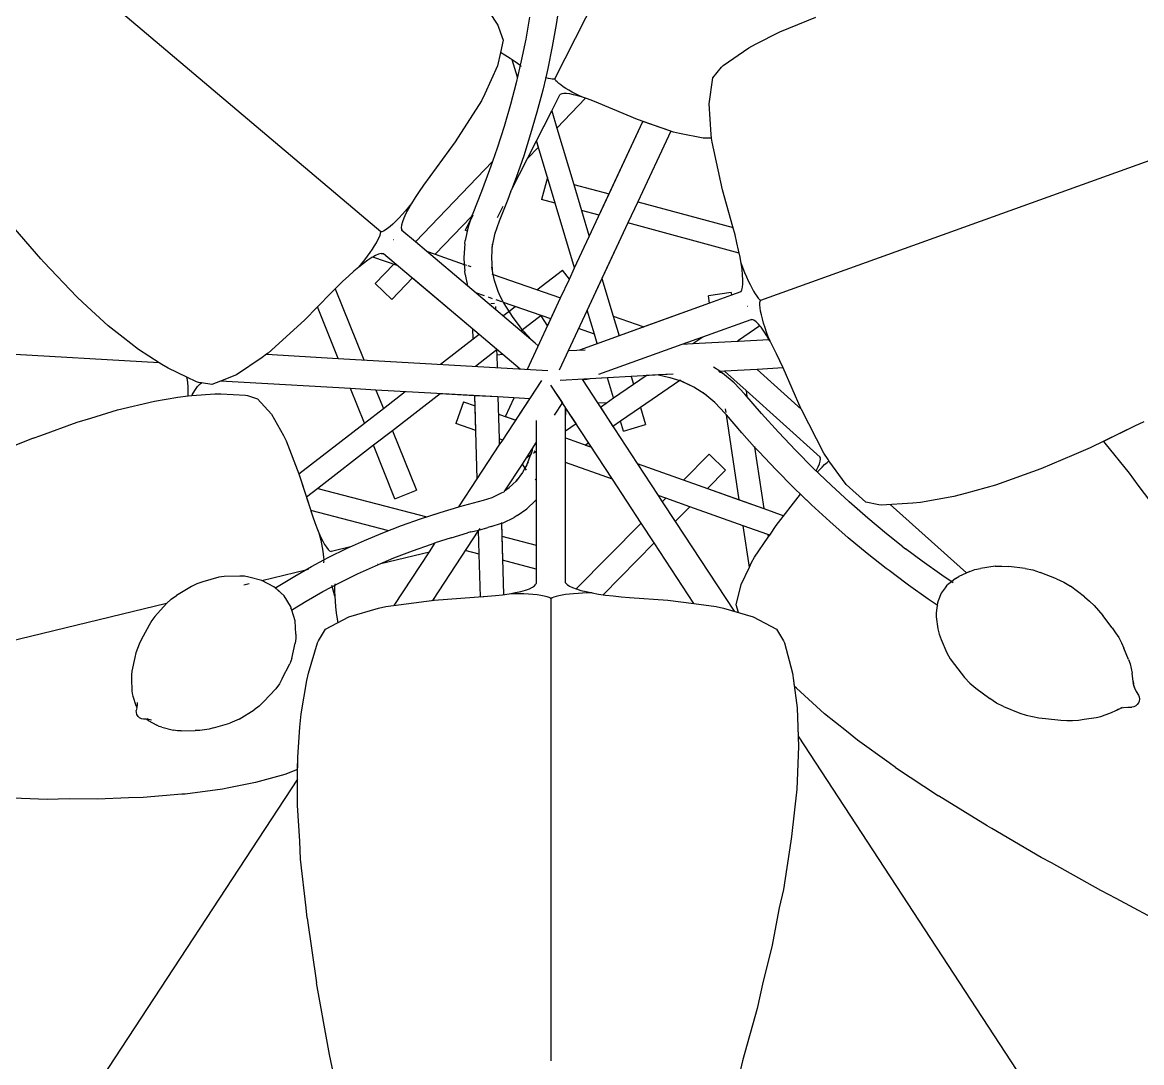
# Model space of a CAD drawing. Header units: metres. Extents: x 244.4 to 340.3, y -4.1 to 64.3.
# Drawn here: x 250.6925 to 250.9632, y 44.3634 to 44.6149 of the extents above; entities that cross this region are included whole.
import ezdxf

# ---------------------------------------------------------------- set-up
doc = ezdxf.new("R2010")
doc.units = ezdxf.units.M
doc.layers.add('Edges', color=7, linetype='Continuous')

msp = doc.modelspace()

# ---------------------------------------------------------------- linework, layer by layer
at = {"layer": 'Edges'}
for p, q in [((250.82129, 44.60127), (250.86108, 44.6797)), ((250.77916, 44.56426), (250.69385, 44.63635)), ((250.80326, 44.62066), (250.80743, 44.61425)), ((250.82239, 44.61966), (250.8216, 44.61436)), ((250.81516, 44.61613), (250.81422, 44.61085)), ((250.88004, 44.61441), (250.88436, 44.61613)), ((250.80743, 44.61425), (250.80766, 44.61374)), ((250.80766, 44.61374), (250.80873, 44.61064)), ((250.8216, 44.61436), (250.82065, 44.60907)), ((250.86978, 44.6096), (250.87569, 44.61264)), ((250.87569, 44.61264), (250.88004, 44.61441)), ((250.80873, 44.61064), (250.80809, 44.60764)), ((250.81422, 44.61085), (250.81313, 44.60558)), ((250.8682, 44.60874), (250.86978, 44.6096)), ((250.80809, 44.60764), (250.80739, 44.60439)), ((250.80919, 44.60697), (250.80809, 44.60764)), ((250.81047, 44.60615), (250.80919, 44.60697)), ((250.82065, 44.60907), (250.81956, 44.60378)), ((250.86196, 44.60446), (250.8682, 44.60874)), ((250.80739, 44.60439), (250.80434, 44.59759)), ((250.81093, 44.60584), (250.81047, 44.60615)), ((250.8122, 44.60162), (250.81093, 44.60584)), ((250.81168, 44.60534), (250.81093, 44.60584)), ((250.81278, 44.60456), (250.81168, 44.60534)), ((250.81313, 44.60558), (250.81189, 44.6003)), ((250.81288, 44.60449), (250.81278, 44.60456)), ((250.81295, 44.60444), (250.81288, 44.60449)), ((250.8132, 44.60425), (250.81307, 44.60435)), ((250.85949, 44.60152), (250.86157, 44.60405)), ((250.86157, 44.60405), (250.86196, 44.60446)), ((250.81225, 44.60146), (250.8122, 44.60162)), ((250.81908, 44.60161), (250.81832, 44.59849)), ((250.81892, 44.60167), (250.81908, 44.60161)), ((250.81956, 44.60378), (250.81908, 44.60161)), ((250.81908, 44.60161), (250.81967, 44.60145)), ((250.81967, 44.60145), (250.82019, 44.60133)), ((250.82019, 44.60133), (250.82064, 44.60126)), ((250.82064, 44.60126), (250.821, 44.60124)), ((250.821, 44.60124), (250.82129, 44.60127)), ((250.82134, 44.60106), (250.82129, 44.60127)), ((250.85856, 44.59519), (250.85949, 44.60152)), ((250.81189, 44.6003), (250.81051, 44.59503)), ((250.81832, 44.59849), (250.81693, 44.5932)), ((250.81867, 44.59952), (250.81869, 44.59947)), ((250.82151, 44.60081), (250.82134, 44.60106)), ((250.82179, 44.6005), (250.82151, 44.60081)), ((250.82219, 44.60015), (250.82179, 44.6005)), ((250.82269, 44.59977), (250.82219, 44.60015)), ((250.82327, 44.59935), (250.82269, 44.59977)), ((250.82394, 44.59892), (250.82327, 44.59935)), ((250.82467, 44.59848), (250.82394, 44.59892)), ((250.82545, 44.59804), (250.82467, 44.59848)), ((250.80348, 44.59594), (250.79712, 44.58602)), ((250.80434, 44.59759), (250.80348, 44.59594)), ((250.82049, 44.59348), (250.82248, 44.5974)), ((250.82865, 44.59657), (250.82172, 44.58936)), ((250.82248, 44.5974), (250.82256, 44.59747)), ((250.82293, 44.59765), (250.82256, 44.59747)), ((250.82343, 44.59771), (250.82293, 44.59765)), ((250.82408, 44.59769), (250.82343, 44.59771)), ((250.82486, 44.59759), (250.82408, 44.59769)), ((250.82576, 44.59741), (250.82486, 44.59759)), ((250.82626, 44.59761), (250.82545, 44.59804)), ((250.82678, 44.59715), (250.82576, 44.59741)), ((250.82709, 44.5972), (250.82626, 44.59761)), ((250.82791, 44.59682), (250.82678, 44.59715)), ((250.82791, 44.59682), (250.82709, 44.5972)), ((250.82913, 44.59641), (250.82791, 44.59682)), ((250.83044, 44.59593), (250.82913, 44.59641)), ((250.83182, 44.59539), (250.83044, 44.59593)), ((250.81051, 44.59503), (250.80898, 44.58976)), ((250.81078, 44.57439), (250.82049, 44.59348)), ((250.81693, 44.5932), (250.8154, 44.58792)), ((250.81681, 44.58626), (250.82049, 44.59348)), ((250.82049, 44.59348), (250.82172, 44.58936)), ((250.84121, 44.59145), (250.83182, 44.59539)), ((250.85905, 44.58776), (250.85856, 44.59519)), ((250.82958, 44.56317), (250.84253, 44.59098)), ((250.83436, 44.57342), (250.84253, 44.59098)), ((250.84997, 44.58837), (250.84121, 44.59145)), ((250.84927, 44.58861), (250.84253, 44.59098)), ((250.80898, 44.58976), (250.80731, 44.5845)), ((250.8154, 44.58792), (250.81372, 44.58264)), ((250.82172, 44.58936), (250.82581, 44.57574)), ((250.84927, 44.58861), (250.84131, 44.57154)), ((250.85138, 44.58801), (250.84997, 44.58837)), ((250.85715, 44.58691), (250.85138, 44.58801)), ((250.85915, 44.58695), (250.85905, 44.58776)), ((250.79712, 44.58602), (250.7895, 44.57556)), ((250.81466, 44.58203), (250.81681, 44.58626)), ((250.81727, 44.58474), (250.81681, 44.58626)), ((250.82134, 44.57118), (250.81681, 44.58626)), ((250.85915, 44.58695), (250.85715, 44.58691)), ((250.85928, 44.58592), (250.85915, 44.58695)), ((250.86179, 44.57439), (250.85928, 44.58592)), ((250.87104, 44.54771), (250.97613, 44.58554)), ((250.80731, 44.5845), (250.80619, 44.58128)), ((250.81372, 44.58264), (250.81189, 44.57737)), ((250.81727, 44.58474), (250.81466, 44.58203)), ((250.78752, 44.56186), (250.80619, 44.58128)), ((250.80619, 44.58128), (250.80548, 44.57924)), ((250.80548, 44.57924), (250.80351, 44.57398)), ((250.81189, 44.57737), (250.81078, 44.57439)), ((250.81947, 44.57743), (250.81802, 44.57209)), ((250.7895, 44.57556), (250.78843, 44.57402)), ((250.81062, 44.57409), (250.80992, 44.5721)), ((250.81062, 44.57409), (250.81078, 44.57439)), ((250.82581, 44.57574), (250.83436, 44.57342)), ((250.82581, 44.57574), (250.82769, 44.56946)), ((250.8643, 44.56547), (250.86179, 44.57439)), ((250.78746, 44.57254), (250.7866, 44.57115)), ((250.78843, 44.57402), (250.78746, 44.57254)), ((250.80351, 44.57398), (250.80139, 44.56872)), ((250.80992, 44.5721), (250.8078, 44.56684)), ((250.82134, 44.57118), (250.81802, 44.57209)), ((250.83197, 44.5683), (250.83436, 44.57342)), ((250.84131, 44.57154), (250.83892, 44.56641)), ((250.84131, 44.57154), (250.86435, 44.56529)), ((250.78513, 44.56934), (250.78436, 44.56846)), ((250.78588, 44.57024), (250.78513, 44.56934)), ((250.78586, 44.56985), (250.78524, 44.56866)), ((250.7866, 44.57115), (250.78586, 44.56985)), ((250.7866, 44.57115), (250.78588, 44.57024)), ((250.80139, 44.56872), (250.80113, 44.56797)), ((250.80739, 44.56773), (250.80878, 44.57047)), ((250.82604, 44.55556), (250.82134, 44.57118)), ((250.83197, 44.5683), (250.82769, 44.56946)), ((250.82769, 44.56946), (250.82958, 44.56317)), ((250.69697, 44.55775), (250.68922, 44.56669)), ((250.78211, 44.56616), (250.78142, 44.56555)), ((250.78283, 44.56686), (250.78211, 44.56616)), ((250.78359, 44.56763), (250.78283, 44.56686)), ((250.78436, 44.56846), (250.78359, 44.56763)), ((250.78439, 44.56667), (250.78418, 44.56588)), ((250.78475, 44.5676), (250.78439, 44.56667)), ((250.78524, 44.56866), (250.78475, 44.5676)), ((250.80113, 44.56797), (250.79235, 44.55884)), ((250.80085, 44.56717), (250.79959, 44.56468)), ((250.80085, 44.56717), (250.80027, 44.56547)), ((250.80141, 44.56825), (250.80085, 44.56717)), ((250.80113, 44.56797), (250.80085, 44.56717)), ((250.80141, 44.56825), (250.80113, 44.56797)), ((250.80145, 44.5683), (250.80141, 44.56825)), ((250.8078, 44.56684), (250.80669, 44.56364)), ((250.83892, 44.56641), (250.82232, 44.53081)), ((250.83892, 44.56641), (250.83264, 44.55295)), ((250.86587, 44.55909), (250.83892, 44.56641)), ((250.77876, 44.56292), (250.77898, 44.56345)), ((250.77898, 44.56345), (250.77911, 44.5639)), ((250.77911, 44.5639), (250.77916, 44.56426)), ((250.77943, 44.56426), (250.77916, 44.56426)), ((250.77979, 44.5644), (250.77943, 44.56426)), ((250.78026, 44.56466), (250.77979, 44.5644)), ((250.7808, 44.56505), (250.78026, 44.56466)), ((250.78142, 44.56555), (250.7808, 44.56505)), ((250.78418, 44.56588), (250.78411, 44.56524)), ((250.78411, 44.56524), (250.78422, 44.56472)), ((250.78429, 44.5646), (250.78422, 44.56472)), ((250.78752, 44.56186), (250.78429, 44.5646)), ((250.80027, 44.56547), (250.79958, 44.5622)), ((250.80019, 44.56438), (250.79959, 44.56468)), ((250.80669, 44.56364), (250.80602, 44.56045)), ((250.86483, 44.56352), (250.8643, 44.56547)), ((250.8653, 44.56164), (250.86483, 44.56352)), ((250.77713, 44.56011), (250.77764, 44.5609)), ((250.77764, 44.5609), (250.77809, 44.56164)), ((250.77809, 44.56164), (250.77846, 44.56232)), ((250.77846, 44.56232), (250.77876, 44.56292)), ((250.78218, 44.56238), (250.78221, 44.56238)), ((250.79021, 44.55959), (250.78752, 44.56186)), ((250.79947, 44.56136), (250.79923, 44.55809)), ((250.79947, 44.56136), (250.79958, 44.5622)), ((250.80614, 44.56129), (250.80591, 44.55808)), ((250.82604, 44.55556), (250.82958, 44.56317)), ((250.86571, 44.55985), (250.8653, 44.56164)), ((250.77527, 44.55753), (250.77594, 44.55842)), ((250.77594, 44.55842), (250.77656, 44.55928)), ((250.777, 44.55803), (250.77603, 44.5574)), ((250.77656, 44.55928), (250.77713, 44.56011)), ((250.77727, 44.55818), (250.777, 44.55803)), ((250.77787, 44.55852), (250.77727, 44.55818)), ((250.78338, 44.55605), (250.77727, 44.55818)), ((250.77863, 44.55885), (250.77787, 44.55852)), ((250.77927, 44.55904), (250.77863, 44.55885)), ((250.77927, 44.55904), (250.7798, 44.55907)), ((250.7798, 44.55907), (250.80297, 44.53949)), ((250.79021, 44.55959), (250.79235, 44.55884)), ((250.80013, 44.55119), (250.79021, 44.55959)), ((250.79235, 44.55884), (250.79934, 44.55641)), ((250.79923, 44.55809), (250.79934, 44.55641)), ((250.80591, 44.55808), (250.80612, 44.55488)), ((250.86606, 44.55816), (250.86571, 44.55985)), ((250.86587, 44.55909), (250.86571, 44.55985)), ((250.86633, 44.55659), (250.86606, 44.55816)), ((250.69767, 44.55692), (250.69697, 44.55775)), ((250.70565, 44.54857), (250.69767, 44.55692)), ((250.77383, 44.55574), (250.77261, 44.55472)), ((250.77497, 44.55664), (250.77383, 44.55574)), ((250.77383, 44.55574), (250.77456, 44.55663)), ((250.77456, 44.55663), (250.77527, 44.55753)), ((250.77603, 44.5574), (250.77497, 44.55664)), ((250.77781, 44.55177), (250.7823, 44.55643)), ((250.79934, 44.55641), (250.79945, 44.55481)), ((250.79934, 44.55641), (250.79986, 44.55623)), ((250.80023, 44.5561), (250.80094, 44.55585)), ((250.80636, 44.55397), (250.806, 44.55572)), ((250.82478, 44.55286), (250.82604, 44.55556)), ((250.86654, 44.55515), (250.86633, 44.55659)), ((250.86633, 44.55659), (250.86674, 44.5555)), ((250.86667, 44.55384), (250.86654, 44.55515)), ((250.86674, 44.5555), (250.86716, 44.55444)), ((250.77132, 44.55357), (250.76997, 44.55232)), ((250.77261, 44.55472), (250.77132, 44.55357)), ((250.78685, 44.55312), (250.78183, 44.54791)), ((250.78685, 44.55312), (250.80145, 44.54078)), ((250.79956, 44.55397), (250.79945, 44.55481)), ((250.79956, 44.55397), (250.80013, 44.55119)), ((250.806, 44.55409), (250.80636, 44.55397)), ((250.80636, 44.55397), (250.82265, 44.54829)), ((250.80665, 44.55253), (250.80636, 44.55397)), ((250.80764, 44.54963), (250.80665, 44.55253)), ((250.81693, 44.55028), (250.82309, 44.55504)), ((250.82265, 44.54829), (250.82478, 44.55286)), ((250.82478, 44.55286), (250.82309, 44.55504)), ((250.83264, 44.55295), (250.8291, 44.54535)), ((250.83264, 44.55295), (250.83537, 44.54386)), ((250.86673, 44.55269), (250.86667, 44.55384)), ((250.86672, 44.5517), (250.86673, 44.55269)), ((250.86716, 44.55444), (250.8676, 44.55342)), ((250.8676, 44.55342), (250.86803, 44.55245)), ((250.86803, 44.55245), (250.86847, 44.55154)), ((250.76858, 44.55097), (250.76715, 44.54953)), ((250.76811, 44.5505), (250.77506, 44.53331)), ((250.76997, 44.55232), (250.76858, 44.55097)), ((250.77781, 44.55177), (250.78183, 44.54791)), ((250.8165, 44.53733), (250.80013, 44.55119)), ((250.80741, 44.55011), (250.80764, 44.54963)), ((250.86623, 44.54975), (250.864, 44.54894)), ((250.86643, 44.55015), (250.86623, 44.54975)), ((250.86647, 44.55022), (250.86643, 44.55015)), ((250.86647, 44.55022), (250.86663, 44.55087)), ((250.86663, 44.55087), (250.86672, 44.5517)), ((250.86847, 44.55154), (250.86889, 44.5507)), ((250.86889, 44.5507), (250.86931, 44.54995)), ((250.86931, 44.54995), (250.86971, 44.54929)), ((250.70714, 44.54721), (250.70565, 44.54857)), ((250.71325, 44.54158), (250.70714, 44.54721)), ((250.76715, 44.54953), (250.76384, 44.54614)), ((250.80424, 44.5488), (250.80238, 44.54944)), ((250.80622, 44.54811), (250.80524, 44.54845)), ((250.80841, 44.54734), (250.80709, 44.5478)), ((250.80764, 44.54963), (250.80774, 44.54934)), ((250.80774, 44.54934), (250.80876, 44.54722)), ((250.80881, 44.54721), (250.80876, 44.54722)), ((250.82028, 44.54321), (250.80881, 44.54721)), ((250.80881, 44.54721), (250.80894, 44.54693)), ((250.81461, 44.53103), (250.82265, 44.54829)), ((250.82028, 44.54321), (250.82265, 44.54829)), ((250.85866, 44.54702), (250.82722, 44.5357)), ((250.85866, 44.54702), (250.84275, 44.54129)), ((250.8639, 44.54961), (250.8584, 44.54877)), ((250.85866, 44.54702), (250.8584, 44.54877)), ((250.864, 44.54894), (250.85866, 44.54702)), ((250.8639, 44.54961), (250.864, 44.54894)), ((250.86971, 44.54929), (250.87009, 44.54872)), ((250.87009, 44.54872), (250.87044, 44.54827)), ((250.87044, 44.54827), (250.87076, 44.54793)), ((250.87076, 44.54793), (250.87104, 44.54771)), ((250.87085, 44.54709), (250.87092, 44.54748)), ((250.87085, 44.54656), (250.87085, 44.54709)), ((250.87092, 44.54748), (250.87104, 44.54771)), ((250.76384, 44.54614), (250.76068, 44.5429)), ((250.76889, 44.53366), (250.76384, 44.54614)), ((250.80663, 44.54692), (250.80577, 44.54689)), ((250.80687, 44.54622), (250.80689, 44.54547)), ((250.80871, 44.54393), (250.81013, 44.54502)), ((250.80894, 44.54693), (250.8109, 44.54377)), ((250.81013, 44.54502), (250.81167, 44.54621)), ((250.81795, 44.54403), (250.81167, 44.54621)), ((250.83085, 44.53954), (250.8291, 44.54535)), ((250.8678, 44.54626), (250.86783, 44.54627)), ((250.87091, 44.54589), (250.87085, 44.54656)), ((250.87103, 44.5451), (250.87091, 44.54589)), ((250.87122, 44.54421), (250.87103, 44.5451)), ((250.76068, 44.5429), (250.75195, 44.53497)), ((250.8109, 44.54377), (250.81278, 44.54128)), ((250.81795, 44.54403), (250.81306, 44.54024)), ((250.81783, 44.54393), (250.81946, 44.54144)), ((250.81946, 44.54144), (250.82028, 44.54321)), ((250.83537, 44.54386), (250.84275, 44.54129)), ((250.83537, 44.54386), (250.83679, 44.53914)), ((250.85703, 44.53888), (250.86877, 44.54309)), ((250.86877, 44.54309), (250.86892, 44.5431)), ((250.86942, 44.54293), (250.86892, 44.5431)), ((250.86994, 44.54255), (250.86942, 44.54293)), ((250.87051, 44.54197), (250.86994, 44.54255)), ((250.87084, 44.54157), (250.87051, 44.54197)), ((250.87146, 44.54323), (250.87122, 44.54421)), ((250.87175, 44.54219), (250.87146, 44.54323)), ((250.87209, 44.5411), (250.87175, 44.54219)), ((250.72559, 44.53261), (250.58692, 44.5406)), ((250.7169, 44.5387), (250.71325, 44.54158)), ((250.79359, 44.53224), (250.80297, 44.53949)), ((250.80152, 44.53837), (250.80145, 44.54078)), ((250.80297, 44.53949), (250.81287, 44.53113)), ((250.81278, 44.54128), (250.81296, 44.54109)), ((250.81296, 44.54109), (250.8133, 44.54064)), ((250.81296, 44.54109), (250.81561, 44.53817)), ((250.83085, 44.53954), (250.82701, 44.54087)), ((250.83153, 44.53725), (250.83085, 44.53954)), ((250.84275, 44.54129), (250.83679, 44.53914)), ((250.87084, 44.54157), (250.86566, 44.53802)), ((250.87114, 44.5412), (250.87084, 44.54157)), ((250.87182, 44.54025), (250.87114, 44.5412)), ((250.87254, 44.53912), (250.87182, 44.54025)), ((250.87246, 44.54), (250.87209, 44.5411)), ((250.87286, 44.5389), (250.87246, 44.54)), ((250.87302, 44.53828), (250.87254, 44.53912)), ((250.87329, 44.53782), (250.87286, 44.5389)), ((250.7206, 44.53582), (250.7169, 44.5387)), ((250.81561, 44.53817), (250.8165, 44.53733)), ((250.81725, 44.5367), (250.8165, 44.53733)), ((250.83191, 44.52986), (250.85208, 44.5371)), ((250.85208, 44.5371), (250.85703, 44.53888)), ((250.85208, 44.5371), (250.85465, 44.53725)), ((250.85465, 44.53725), (250.85703, 44.53888)), ((250.85465, 44.53725), (250.86542, 44.53785)), ((250.86566, 44.53802), (250.86542, 44.53785)), ((250.86542, 44.53785), (250.86568, 44.53787)), ((250.86566, 44.53802), (250.86568, 44.53787)), ((250.86568, 44.53787), (250.87302, 44.53828)), ((250.87329, 44.53782), (250.87302, 44.53828)), ((250.87407, 44.53638), (250.87329, 44.53782)), ((250.87486, 44.5348), (250.87407, 44.53638)), ((250.72559, 44.53261), (250.7206, 44.53582)), ((250.75048, 44.53385), (250.74428, 44.52971)), ((250.75155, 44.53466), (250.75048, 44.53385)), ((250.75195, 44.53497), (250.75155, 44.53466)), ((250.75155, 44.53466), (250.76889, 44.53366)), ((250.76889, 44.53366), (250.81956, 44.53074)), ((250.80733, 44.53581), (250.80207, 44.53175)), ((250.80717, 44.53569), (250.8072, 44.53457)), ((250.8072, 44.53457), (250.8087, 44.53466)), ((250.8072, 44.53457), (250.80729, 44.53145)), ((250.82453, 44.53555), (250.82857, 44.53578)), ((250.87566, 44.53311), (250.87486, 44.5348)), ((250.7262, 44.53222), (250.72559, 44.53261)), ((250.72773, 44.53128), (250.7262, 44.53222)), ((250.73229, 44.5291), (250.72773, 44.53128)), ((250.86115, 44.5306), (250.85966, 44.53157)), ((250.87015, 44.53101), (250.86229, 44.53057)), ((250.87644, 44.53136), (250.87015, 44.53101)), ((250.88086, 44.5214), (250.87015, 44.53101)), ((250.87644, 44.53136), (250.87566, 44.53311)), ((250.88086, 44.5214), (250.87644, 44.53136)), ((250.73234, 44.52886), (250.73229, 44.5291)), ((250.73456, 44.52802), (250.73229, 44.5291)), ((250.73247, 44.52785), (250.73234, 44.52886)), ((250.74043, 44.52818), (250.73834, 44.52734)), ((250.74428, 44.52971), (250.74043, 44.52818)), ((250.77184, 44.52638), (250.74043, 44.52818)), ((250.80864, 44.51393), (250.81812, 44.52835)), ((250.81519, 44.5239), (250.81812, 44.52835)), ((250.83974, 44.52931), (250.82253, 44.52834)), ((250.82785, 44.52864), (250.82797, 44.52845)), ((250.82797, 44.52845), (250.82863, 44.52869)), ((250.82797, 44.52845), (250.83157, 44.52296)), ((250.8298, 44.52875), (250.82865, 44.52845)), ((250.83402, 44.52899), (250.8298, 44.52875)), ((250.83548, 44.52411), (250.83402, 44.52899)), ((250.84987, 44.52987), (250.83974, 44.52931)), ((250.83974, 44.52931), (250.8403, 44.52742)), ((250.8403, 44.52742), (250.84336, 44.52951)), ((250.85146, 44.5283), (250.84199, 44.52181)), ((250.84632, 44.52967), (250.84336, 44.52951)), ((250.84987, 44.52987), (250.84632, 44.52967)), ((250.84632, 44.52967), (250.84909, 44.52909)), ((250.84909, 44.52909), (250.85146, 44.5283)), ((250.85168, 44.52845), (250.85146, 44.5283)), ((250.85146, 44.5283), (250.85169, 44.52826)), ((250.85487, 44.52673), (250.85169, 44.52826)), ((250.85487, 44.52673), (250.85199, 44.52812)), ((250.85248, 44.52795), (250.85199, 44.52812)), ((250.86229, 44.53057), (250.86087, 44.53049)), ((250.86115, 44.5306), (250.86128, 44.53051)), ((250.86128, 44.53051), (250.86116, 44.5305)), ((250.8612, 44.53021), (250.86116, 44.5305)), ((250.86229, 44.53057), (250.86128, 44.53051)), ((250.86128, 44.53051), (250.86183, 44.5301)), ((250.86464, 44.52775), (250.86183, 44.5301)), ((250.86229, 44.53057), (250.8675, 44.52588)), ((250.73256, 44.52676), (250.73247, 44.52785)), ((250.73258, 44.52563), (250.73256, 44.52676)), ((250.73256, 44.52464), (250.73258, 44.52563)), ((250.73353, 44.52485), (250.73417, 44.52595)), ((250.73417, 44.52595), (250.73484, 44.52685)), ((250.7351, 44.52788), (250.73456, 44.52802)), ((250.73484, 44.52685), (250.73552, 44.52755)), ((250.73581, 44.52776), (250.7351, 44.52788)), ((250.73552, 44.52755), (250.73581, 44.52776)), ((250.73834, 44.52734), (250.73581, 44.52776)), ((250.77521, 44.51804), (250.77184, 44.52638)), ((250.778, 44.52603), (250.77184, 44.52638)), ((250.778, 44.52603), (250.77979, 44.52158)), ((250.80749, 44.52434), (250.778, 44.52603)), ((250.77979, 44.52158), (250.78503, 44.52563)), ((250.82308, 44.523), (250.82032, 44.5272)), ((250.82386, 44.5218), (250.82032, 44.5272)), ((250.83548, 44.52411), (250.8403, 44.52742)), ((250.85753, 44.52502), (250.85487, 44.52673)), ((250.86722, 44.52503), (250.86464, 44.52775)), ((250.8675, 44.52588), (250.86772, 44.52444)), ((250.8675, 44.52588), (250.88539, 44.5098)), ((250.71552, 44.52121), (250.72446, 44.52334)), ((250.72446, 44.52334), (250.73009, 44.52426)), ((250.73009, 44.52426), (250.73256, 44.52464)), ((250.73256, 44.52464), (250.7326, 44.52465)), ((250.7326, 44.52465), (250.73346, 44.5247)), ((250.73346, 44.5247), (250.73903, 44.52509)), ((250.73346, 44.5247), (250.73353, 44.52485)), ((250.73903, 44.52509), (250.74047, 44.5251)), ((250.74047, 44.5251), (250.74648, 44.52477)), ((250.74648, 44.52477), (250.74691, 44.52467)), ((250.74691, 44.52467), (250.74938, 44.52391)), ((250.74938, 44.52391), (250.75273, 44.52015)), ((250.79353, 44.52514), (250.78197, 44.5162)), ((250.8019, 44.52466), (250.79353, 44.52514)), ((250.79917, 44.52321), (250.7973, 44.51797)), ((250.79917, 44.52321), (250.80197, 44.52222)), ((250.80197, 44.52222), (250.8019, 44.52466)), ((250.80246, 44.50452), (250.8019, 44.52466)), ((250.80749, 44.52434), (250.8019, 44.52466)), ((250.80749, 44.52434), (250.80777, 44.51424)), ((250.81519, 44.5239), (250.80749, 44.52434)), ((250.80929, 44.51961), (250.81139, 44.52412)), ((250.81179, 44.51872), (250.81519, 44.5239)), ((250.82308, 44.523), (250.82109, 44.51997)), ((250.83363, 44.52285), (250.83157, 44.52296)), ((250.83157, 44.52296), (250.8412, 44.50826)), ((250.83226, 44.52191), (250.83363, 44.52285)), ((250.83363, 44.52285), (250.83548, 44.52411)), ((250.85753, 44.52502), (250.85716, 44.52533)), ((250.85991, 44.52303), (250.85753, 44.52502)), ((250.85784, 44.52482), (250.85753, 44.52502)), ((250.86244, 44.52035), (250.85991, 44.52303)), ((250.87124, 44.52036), (250.86722, 44.52503)), ((250.86772, 44.52444), (250.86722, 44.52503)), ((250.86772, 44.52444), (250.86777, 44.52411)), ((250.70902, 44.51921), (250.71552, 44.52121)), ((250.75273, 44.52015), (250.75563, 44.51505)), ((250.77521, 44.51804), (250.77979, 44.52158)), ((250.80214, 44.51624), (250.80197, 44.52222)), ((250.8076, 44.52021), (250.81179, 44.51872)), ((250.82386, 44.51944), (250.82386, 44.5218)), ((250.82394, 44.52168), (250.82386, 44.5218)), ((250.82386, 44.51944), (250.82394, 44.52044)), ((250.82394, 44.52044), (250.82394, 44.52168)), ((250.8352, 44.50447), (250.82394, 44.52168)), ((250.82641, 44.5179), (250.82394, 44.52168)), ((250.83226, 44.52191), (250.83531, 44.51724)), ((250.84199, 44.52181), (250.83716, 44.51851)), ((250.84199, 44.52181), (250.84322, 44.51771)), ((250.86275, 44.51999), (250.86244, 44.52035)), ((250.86266, 44.52058), (250.86253, 44.52146)), ((250.86275, 44.51999), (250.86274, 44.52008)), ((250.86585, 44.49949), (250.86275, 44.51999)), ((250.86646, 44.51569), (250.86275, 44.51999)), ((250.87534, 44.51583), (250.87124, 44.52036)), ((250.88091, 44.52128), (250.88086, 44.5214)), ((250.88632, 44.5108), (250.88091, 44.52128)), ((250.69693, 44.51505), (250.70574, 44.51823)), ((250.70574, 44.51823), (250.70902, 44.51921)), ((250.75935, 44.50578), (250.77521, 44.51804)), ((250.80214, 44.51624), (250.7973, 44.51797)), ((250.80929, 44.51961), (250.81179, 44.51872)), ((250.81678, 44.51866), (250.81677, 44.5134)), ((250.82386, 44.50851), (250.82386, 44.51944)), ((250.82386, 44.51615), (250.82641, 44.5179)), ((250.83716, 44.51851), (250.83531, 44.51724)), ((250.83788, 44.51611), (250.83716, 44.51851)), ((250.83788, 44.51611), (250.84322, 44.51771)), ((250.96143, 44.51729), (250.95075, 44.51207)), ((250.96143, 44.51729), (250.95391, 44.51362)), ((250.96367, 44.51835), (250.96143, 44.51729)), ((250.69509, 44.51441), (250.69693, 44.51505)), ((250.75563, 44.51505), (250.75628, 44.51374)), ((250.78197, 44.5162), (250.77739, 44.51266)), ((250.78197, 44.5162), (250.78777, 44.50185)), ((250.82386, 44.51443), (250.82386, 44.51615)), ((250.86957, 44.51225), (250.86646, 44.51569)), ((250.87951, 44.51142), (250.87534, 44.51583)), ((250.69509, 44.51441), (250.68353, 44.50973)), ((250.75628, 44.51374), (250.75935, 44.50578)), ((250.77739, 44.51266), (250.76394, 44.50226)), ((250.7826, 44.49976), (250.77739, 44.51266)), ((250.80246, 44.50452), (250.80782, 44.51267)), ((250.80864, 44.51393), (250.80777, 44.51424)), ((250.80777, 44.51424), (250.80782, 44.51267)), ((250.80782, 44.51267), (250.80864, 44.51393)), ((250.81677, 44.5134), (250.81332, 44.50813)), ((250.81604, 44.51228), (250.81552, 44.51148)), ((250.81566, 44.51086), (250.81604, 44.51228)), ((250.8158, 44.51138), (250.81604, 44.51228)), ((250.81677, 44.5134), (250.81604, 44.51228)), ((250.81677, 44.5134), (250.81677, 44.51103)), ((250.82386, 44.51443), (250.83015, 44.51219)), ((250.82946, 44.51324), (250.8287, 44.51271)), ((250.8287, 44.51271), (250.83015, 44.51219)), ((250.86955, 44.51237), (250.86957, 44.51225)), ((250.86957, 44.51225), (250.87182, 44.49737)), ((250.87057, 44.51115), (250.86957, 44.51225)), ((250.95075, 44.51207), (250.94674, 44.51038)), ((250.95391, 44.51362), (250.95428, 44.51315)), ((250.95428, 44.51315), (250.96017, 44.50593)), ((250.81427, 44.50958), (250.81548, 44.51041)), ((250.81456, 44.5081), (250.81548, 44.51041)), ((250.81548, 44.51041), (250.81566, 44.51086)), ((250.81548, 44.51041), (250.8156, 44.51049)), ((250.8158, 44.51138), (250.81552, 44.51148)), ((250.81594, 44.51133), (250.8158, 44.51138)), ((250.81606, 44.5108), (250.81652, 44.51112)), ((250.81652, 44.51112), (250.81622, 44.51123)), ((250.81677, 44.51103), (250.81652, 44.51112)), ((250.81677, 44.51103), (250.81677, 44.50454)), ((250.85241, 44.50427), (250.8586, 44.51054)), ((250.86256, 44.50664), (250.8586, 44.51054)), ((250.87475, 44.50673), (250.87057, 44.51115)), ((250.88375, 44.50714), (250.87951, 44.51142)), ((250.88539, 44.5098), (250.88544, 44.5097)), ((250.88552, 44.50929), (250.88544, 44.5097)), ((250.88545, 44.50879), (250.88552, 44.50929)), ((250.88732, 44.50924), (250.88632, 44.5108)), ((250.88755, 44.50892), (250.88732, 44.50924)), ((250.94674, 44.51038), (250.93881, 44.50697)), ((250.81332, 44.50813), (250.80906, 44.50164)), ((250.81332, 44.50813), (250.81401, 44.50711)), ((250.81401, 44.50711), (250.81342, 44.50605)), ((250.81449, 44.50792), (250.81401, 44.50711)), ((250.81401, 44.50711), (250.81434, 44.50663)), ((250.81449, 44.50792), (250.81456, 44.5081)), ((250.81456, 44.5081), (250.81488, 44.50866)), ((250.8352, 44.50447), (250.82386, 44.50851)), ((250.82386, 44.4794), (250.82386, 44.50851)), ((250.8412, 44.50826), (250.87182, 44.49737)), ((250.8412, 44.50826), (250.84626, 44.50053)), ((250.86256, 44.50664), (250.8582, 44.50221)), ((250.879, 44.50243), (250.87475, 44.50673)), ((250.88807, 44.50299), (250.88375, 44.50714)), ((250.88446, 44.50646), (250.88455, 44.50662)), ((250.88455, 44.50662), (250.88496, 44.50745)), ((250.88473, 44.5062), (250.88525, 44.50676)), ((250.88496, 44.50745), (250.88526, 44.50817)), ((250.88525, 44.50676), (250.88587, 44.5074)), ((250.88526, 44.50817), (250.88545, 44.50879)), ((250.88587, 44.5074), (250.88649, 44.50799)), ((250.88649, 44.50799), (250.88708, 44.50852)), ((250.88708, 44.50852), (250.88755, 44.50892)), ((250.89169, 44.5032), (250.88755, 44.50892)), ((250.93881, 44.50697), (250.92781, 44.50305)), ((250.75935, 44.50578), (250.75962, 44.50508)), ((250.75962, 44.50508), (250.7612, 44.50014)), ((250.75962, 44.50508), (250.76272, 44.49538)), ((250.79802, 44.49775), (250.80246, 44.50452)), ((250.81023, 44.50246), (250.81188, 44.50403)), ((250.81168, 44.50377), (250.81188, 44.50403)), ((250.81342, 44.50605), (250.81188, 44.50403)), ((250.81188, 44.50403), (250.81226, 44.5044)), ((250.81677, 44.50454), (250.81646, 44.50433)), ((250.81677, 44.50454), (250.81674, 44.47926)), ((250.81677, 44.50454), (250.81676, 44.49952)), ((250.84214, 44.49386), (250.8352, 44.50447)), ((250.96017, 44.50593), (250.96228, 44.50301)), ((250.76394, 44.50226), (250.7612, 44.50014)), ((250.76394, 44.50226), (250.7903, 44.4954)), ((250.7826, 44.49976), (250.78777, 44.50185)), ((250.80607, 44.50004), (250.80865, 44.5013)), ((250.80888, 44.50137), (250.80877, 44.5012)), ((250.80906, 44.50164), (250.80892, 44.50143)), ((250.80906, 44.50164), (250.81023, 44.50246)), ((250.8582, 44.50221), (250.86585, 44.49949)), ((250.88334, 44.49827), (250.879, 44.50243)), ((250.89246, 44.49896), (250.88807, 44.50299)), ((250.89643, 44.49891), (250.89169, 44.5032)), ((250.92083, 44.50111), (250.91772, 44.50029)), ((250.92781, 44.50305), (250.92083, 44.50111)), ((250.96228, 44.50301), (250.96681, 44.49702)), ((250.7612, 44.50014), (250.76223, 44.49693)), ((250.79913, 44.49807), (250.80402, 44.49936)), ((250.80402, 44.49936), (250.80607, 44.50004)), ((250.81448, 44.49731), (250.81655, 44.49929)), ((250.81676, 44.49952), (250.81655, 44.49929)), ((250.81676, 44.49952), (250.81675, 44.48851)), ((250.84808, 44.49988), (250.84626, 44.50053)), ((250.84626, 44.50053), (250.84724, 44.49903)), ((250.84724, 44.49903), (250.84808, 44.49988)), ((250.84724, 44.49903), (250.85037, 44.49426)), ((250.85388, 44.49782), (250.84808, 44.49988)), ((250.86585, 44.49949), (250.87182, 44.49737)), ((250.8748, 44.49324), (250.88068, 44.50083)), ((250.88068, 44.50083), (250.88075, 44.50092)), ((250.88334, 44.49827), (250.88068, 44.50083)), ((250.89693, 44.49506), (250.89246, 44.49896)), ((250.89965, 44.49829), (250.89643, 44.49891)), ((250.90784, 44.49864), (250.9002, 44.49823)), ((250.90237, 44.49834), (250.92081, 44.4818)), ((250.90965, 44.49884), (250.90784, 44.49864)), ((250.91772, 44.50029), (250.90965, 44.49884)), ((250.78111, 44.49202), (250.76223, 44.49693)), ((250.7888, 44.49491), (250.79352, 44.49643)), ((250.7903, 44.4954), (250.79352, 44.49643)), ((250.79352, 44.49643), (250.79802, 44.49775)), ((250.79802, 44.49775), (250.79913, 44.49807)), ((250.81212, 44.49567), (250.8114, 44.49522)), ((250.81212, 44.49567), (250.81448, 44.49731)), ((250.85388, 44.49782), (250.85037, 44.49426)), ((250.8668, 44.49322), (250.85388, 44.49782)), ((250.87182, 44.49737), (250.87666, 44.49565)), ((250.88774, 44.49423), (250.88334, 44.49827)), ((250.9002, 44.49823), (250.89965, 44.49829)), ((250.76272, 44.49538), (250.76321, 44.49398)), ((250.76321, 44.49398), (250.7637, 44.49268)), ((250.77964, 44.49153), (250.78417, 44.49328)), ((250.78417, 44.49328), (250.7888, 44.49491)), ((250.80586, 44.493), (250.80505, 44.49276)), ((250.80586, 44.493), (250.80835, 44.4938)), ((250.80834, 44.49401), (250.80835, 44.4938)), ((250.80835, 44.4938), (250.80876, 44.49393)), ((250.80835, 44.4938), (250.80884, 44.47658)), ((250.80835, 44.4938), (250.80844, 44.49067)), ((250.80876, 44.49393), (250.8114, 44.49522)), ((250.82644, 44.47794), (250.84214, 44.49386)), ((250.84527, 44.48908), (250.84214, 44.49386)), ((250.85037, 44.49426), (250.86459, 44.47255)), ((250.86831, 44.48321), (250.8668, 44.49322)), ((250.87278, 44.49109), (250.8668, 44.49322)), ((250.87322, 44.49093), (250.8748, 44.49324)), ((250.89222, 44.49032), (250.88774, 44.49423)), ((250.90147, 44.49128), (250.89693, 44.49506)), ((250.7637, 44.49268), (250.76418, 44.49148)), ((250.76418, 44.49148), (250.76466, 44.49041)), ((250.76418, 44.49148), (250.76442, 44.49061)), ((250.76442, 44.49061), (250.76465, 44.48971)), ((250.76466, 44.49041), (250.76513, 44.48946)), ((250.7752, 44.48966), (250.77964, 44.49153)), ((250.80281, 44.49212), (250.79169, 44.47517)), ((250.79617, 44.49031), (250.79231, 44.48907)), ((250.79617, 44.49031), (250.80015, 44.49147)), ((250.80096, 44.49171), (250.80015, 44.49147)), ((250.80096, 44.49171), (250.80285, 44.49218)), ((250.80285, 44.49218), (250.80281, 44.49212)), ((250.80297, 44.48633), (250.80281, 44.49212)), ((250.80285, 44.49218), (250.80505, 44.49276)), ((250.80308, 44.49252), (250.80285, 44.49218)), ((250.80844, 44.49067), (250.81675, 44.48851)), ((250.80844, 44.49067), (250.8086, 44.48487)), ((250.86955, 44.48558), (250.87288, 44.49043)), ((250.87278, 44.49109), (250.87288, 44.49043)), ((250.87322, 44.49093), (250.87278, 44.49109)), ((250.87288, 44.49043), (250.87322, 44.49093)), ((250.89678, 44.48653), (250.89222, 44.49032)), ((250.90541, 44.48814), (250.90147, 44.49128)), ((250.76465, 44.48971), (250.76485, 44.48882)), ((250.76485, 44.48882), (250.76502, 44.48794)), ((250.76502, 44.48794), (250.76516, 44.4871)), ((250.76513, 44.48946), (250.76557, 44.48866)), ((250.76557, 44.48866), (250.766, 44.488)), ((250.766, 44.488), (250.76641, 44.4875)), ((250.76641, 44.4875), (250.76678, 44.48715)), ((250.76659, 44.48558), (250.77085, 44.48768)), ((250.77218, 44.48816), (250.76727, 44.48697)), ((250.77085, 44.48768), (250.7752, 44.48966)), ((250.77157, 44.48801), (250.7752, 44.48966)), ((250.78685, 44.48717), (250.79146, 44.4888)), ((250.79091, 44.48693), (250.79231, 44.48907)), ((250.79146, 44.4888), (250.79231, 44.48907)), ((250.84527, 44.48908), (250.83292, 44.47655)), ((250.85488, 44.47439), (250.84527, 44.48908)), ((250.90541, 44.48814), (250.90609, 44.48764)), ((250.9101, 44.48462), (250.90609, 44.48764)), ((250.76242, 44.48337), (250.76536, 44.48497)), ((250.76516, 44.4871), (250.76526, 44.48631)), ((250.76526, 44.48631), (250.76533, 44.48559)), ((250.76533, 44.48559), (250.76536, 44.48497)), ((250.76536, 44.48497), (250.76659, 44.48558)), ((250.76536, 44.48497), (250.76536, 44.48493)), ((250.76678, 44.48715), (250.76716, 44.48698)), ((250.76727, 44.48697), (250.76716, 44.48698)), ((250.7779, 44.48356), (250.78233, 44.48542)), ((250.77914, 44.48408), (250.79091, 44.48693)), ((250.78233, 44.48542), (250.78685, 44.48717)), ((250.78238, 44.47394), (250.79091, 44.48693)), ((250.80297, 44.48633), (250.79959, 44.48721)), ((250.80326, 44.47603), (250.80297, 44.48633)), ((250.81675, 44.48275), (250.8086, 44.48487)), ((250.86884, 44.48431), (250.86955, 44.48558)), ((250.90141, 44.48288), (250.89678, 44.48653)), ((250.75041, 44.48), (250.761, 44.48257)), ((250.75834, 44.48105), (250.76242, 44.48337)), ((250.761, 44.48257), (250.76242, 44.48337)), ((250.761, 44.48257), (250.76169, 44.48273)), ((250.76535, 44.48444), (250.76534, 44.48429)), ((250.76536, 44.48474), (250.76535, 44.48444)), ((250.77356, 44.48158), (250.7779, 44.48356)), ((250.77838, 44.48389), (250.77848, 44.48392)), ((250.86628, 44.47902), (250.86831, 44.48321)), ((250.86831, 44.48321), (250.86884, 44.48431)), ((250.90208, 44.48237), (250.90141, 44.48288)), ((250.90611, 44.47935), (250.90208, 44.48237)), ((250.91486, 44.48123), (250.9101, 44.48462)), ((250.92158, 44.48215), (250.91894, 44.48096)), ((250.92158, 44.48215), (250.92081, 44.4818)), ((250.92158, 44.48215), (250.92286, 44.4826)), ((250.92286, 44.4826), (250.9242, 44.48284)), ((250.92771, 44.48341), (250.9242, 44.48284)), ((250.92771, 44.48341), (250.92938, 44.48348)), ((250.92938, 44.48348), (250.93105, 44.48334)), ((250.93502, 44.48292), (250.93105, 44.48334)), ((250.93502, 44.48292), (250.93685, 44.48254)), ((250.93685, 44.48254), (250.93863, 44.48195)), ((250.73613, 44.47964), (250.7347, 44.47919)), ((250.73996, 44.48077), (250.73613, 44.47964)), ((250.74128, 44.48096), (250.73996, 44.48077)), ((250.74509, 44.48105), (250.74128, 44.48096)), ((250.74618, 44.48102), (250.74509, 44.48105)), ((250.74724, 44.48077), (250.74618, 44.48102)), ((250.75041, 44.48), (250.74724, 44.48077)), ((250.75329, 44.47843), (250.75041, 44.48)), ((250.75436, 44.47861), (250.75834, 44.48105)), ((250.76516, 44.47729), (250.76931, 44.47949)), ((250.76931, 44.47949), (250.77356, 44.48158)), ((250.82417, 44.47907), (250.82386, 44.4794)), ((250.90679, 44.47884), (250.90611, 44.47935)), ((250.91757, 44.4794), (250.91486, 44.48123)), ((250.91715, 44.47969), (250.9162, 44.47892)), ((250.91813, 44.48047), (250.91715, 44.47969)), ((250.91813, 44.48047), (250.91894, 44.48096)), ((250.92089, 44.48172), (250.92081, 44.4818)), ((250.94256, 44.48041), (250.93863, 44.48195)), ((250.94256, 44.48041), (250.94432, 44.47959)), ((250.94432, 44.47959), (250.94598, 44.47858)), ((250.73337, 44.47854), (250.72978, 44.47632)), ((250.7347, 44.47919), (250.73337, 44.47854)), ((250.74608, 44.47896), (250.74731, 44.47925)), ((250.75364, 44.47823), (250.75329, 44.47843)), ((250.75576, 44.47624), (250.75364, 44.47823)), ((250.75369, 44.47819), (250.75436, 44.47861)), ((250.75576, 44.47624), (250.75369, 44.47819)), ((250.76109, 44.47497), (250.76516, 44.47729)), ((250.76756, 44.47795), (250.76731, 44.47879)), ((250.7678, 44.47709), (250.76756, 44.47795)), ((250.76803, 44.4762), (250.7678, 44.47709)), ((250.768, 44.47838), (250.76799, 44.47735)), ((250.76799, 44.47735), (250.76803, 44.4762)), ((250.76805, 44.4792), (250.768, 44.47838)), ((250.80863, 44.47655), (250.81025, 44.47679)), ((250.81025, 44.47679), (250.81172, 44.47706)), ((250.81025, 44.47679), (250.81141, 44.47683)), ((250.81141, 44.47683), (250.81258, 44.47684)), ((250.81172, 44.47706), (250.81303, 44.47735)), ((250.81258, 44.47684), (250.81375, 44.47682)), ((250.81303, 44.47735), (250.81416, 44.47767)), ((250.81375, 44.47682), (250.81488, 44.47676)), ((250.81416, 44.47767), (250.8151, 44.478)), ((250.81488, 44.47676), (250.81596, 44.47669)), ((250.8151, 44.478), (250.81584, 44.47835)), ((250.81584, 44.47835), (250.81637, 44.47871)), ((250.81596, 44.47669), (250.81696, 44.47658)), ((250.81637, 44.47871), (250.8167, 44.47912)), ((250.81674, 44.47926), (250.8167, 44.47912)), ((250.82479, 44.47668), (250.82386, 44.47657)), ((250.82423, 44.47901), (250.82417, 44.47907)), ((250.82423, 44.47901), (250.82479, 44.47864)), ((250.82479, 44.47864), (250.82554, 44.47828)), ((250.8258, 44.47679), (250.82479, 44.47668)), ((250.82554, 44.47828), (250.82644, 44.47794)), ((250.82686, 44.47687), (250.8258, 44.47679)), ((250.82644, 44.47794), (250.82647, 44.47793)), ((250.82647, 44.47793), (250.82757, 44.47759)), ((250.82797, 44.47693), (250.82686, 44.47687)), ((250.82757, 44.47759), (250.82884, 44.47728)), ((250.82911, 44.47697), (250.82797, 44.47693)), ((250.82884, 44.47728), (250.83027, 44.47698)), ((250.83027, 44.47698), (250.82911, 44.47697)), ((250.83027, 44.47698), (250.83184, 44.47671)), ((250.83184, 44.47671), (250.83354, 44.47646)), ((250.86508, 44.47413), (250.86628, 44.47902)), ((250.91156, 44.47544), (250.90679, 44.47884)), ((250.91469, 44.47694), (250.91395, 44.47508)), ((250.91588, 44.47855), (250.91469, 44.47694)), ((250.91588, 44.47855), (250.9162, 44.47892)), ((250.94938, 44.47604), (250.94598, 44.47858)), ((250.72738, 44.47443), (250.67962, 44.46288)), ((250.72736, 44.47441), (250.72448, 44.4713)), ((250.72736, 44.47441), (250.72738, 44.47443)), ((250.72738, 44.47443), (250.7285, 44.47545)), ((250.7285, 44.47545), (250.72978, 44.47632)), ((250.75732, 44.47377), (250.75576, 44.47624)), ((250.75784, 44.47298), (250.76109, 44.47497)), ((250.76803, 44.4762), (250.76811, 44.47495)), ((250.76811, 44.47495), (250.76824, 44.4736)), ((250.78042, 44.47368), (250.79211, 44.47523)), ((250.79169, 44.47517), (250.79211, 44.47523)), ((250.79211, 44.47523), (250.80501, 44.47616)), ((250.80326, 44.47603), (250.80501, 44.47616)), ((250.80501, 44.47616), (250.80688, 44.47634)), ((250.80688, 44.47634), (250.80863, 44.47655)), ((250.81696, 44.47658), (250.81787, 44.47645)), ((250.81787, 44.47645), (250.81865, 44.4763)), ((250.81865, 44.4763), (250.8193, 44.47613)), ((250.8193, 44.47613), (250.8198, 44.47595)), ((250.8198, 44.47595), (250.82014, 44.47576)), ((250.82014, 44.47576), (250.82031, 44.47556)), ((250.82062, 44.47575), (250.82031, 44.47556)), ((250.82031, 44.47556), (250.82031, 44.36386)), ((250.82105, 44.47594), (250.82062, 44.47575)), ((250.82159, 44.47611), (250.82105, 44.47594)), ((250.82225, 44.47628), (250.82159, 44.47611)), ((250.82301, 44.47643), (250.82225, 44.47628)), ((250.82386, 44.47657), (250.82301, 44.47643)), ((250.83354, 44.47646), (250.83537, 44.47624)), ((250.83537, 44.47624), (250.83729, 44.47605)), ((250.83729, 44.47605), (250.83932, 44.47589)), ((250.83932, 44.47589), (250.84856, 44.47523)), ((250.84856, 44.47523), (250.85488, 44.47439)), ((250.85488, 44.47439), (250.86025, 44.47368)), ((250.86567, 44.47224), (250.86508, 44.47413)), ((250.91372, 44.47398), (250.91156, 44.47544)), ((250.9138, 44.47461), (250.9135, 44.47215)), ((250.9138, 44.47461), (250.91372, 44.47398)), ((250.91385, 44.47389), (250.91372, 44.47398)), ((250.91395, 44.47508), (250.9138, 44.47461)), ((250.94938, 44.47604), (250.95057, 44.475)), ((250.95057, 44.475), (250.9517, 44.4739)), ((250.72448, 44.4713), (250.72376, 44.47028)), ((250.75732, 44.47377), (250.75744, 44.47339)), ((250.75762, 44.47284), (250.75744, 44.47339)), ((250.75784, 44.47298), (250.75762, 44.47284)), ((250.75843, 44.47026), (250.75762, 44.47284)), ((250.76824, 44.4736), (250.76841, 44.47216)), ((250.76841, 44.47216), (250.76862, 44.47065)), ((250.77144, 44.47121), (250.77861, 44.47328)), ((250.77861, 44.47328), (250.78042, 44.47368)), ((250.86025, 44.47368), (250.86206, 44.47328)), ((250.86206, 44.47328), (250.86922, 44.47121)), ((250.9135, 44.47215), (250.91351, 44.4712)), ((250.9517, 44.4739), (250.95276, 44.47273)), ((250.95276, 44.47273), (250.95376, 44.47149)), ((250.95607, 44.46852), (250.95376, 44.47149)), ((250.72311, 44.4692), (250.72124, 44.4656)), ((250.72376, 44.47028), (250.72311, 44.4692)), ((250.75859, 44.46701), (250.75843, 44.47026)), ((250.7658, 44.4682), (250.77144, 44.47121)), ((250.76862, 44.47065), (250.76876, 44.46978)), ((250.86922, 44.47121), (250.87486, 44.4682)), ((250.91351, 44.4712), (250.9139, 44.46833)), ((250.95607, 44.46852), (250.95688, 44.46736)), ((250.75863, 44.46592), (250.75845, 44.46484)), ((250.75859, 44.46701), (250.75863, 44.46592)), ((250.76413, 44.46539), (250.7658, 44.4682)), ((250.87486, 44.4682), (250.87654, 44.46539)), ((250.9139, 44.46833), (250.91418, 44.46701)), ((250.91418, 44.46701), (250.91468, 44.46574)), ((250.95688, 44.46736), (250.95762, 44.46616)), ((250.95762, 44.46616), (250.95828, 44.46491)), ((250.7203, 44.46355), (250.71996, 44.46248)), ((250.72072, 44.46459), (250.7203, 44.46355)), ((250.72124, 44.4656), (250.72072, 44.46459)), ((250.75764, 44.46112), (250.75845, 44.46484)), ((250.76168, 44.45756), (250.76388, 44.46488)), ((250.76388, 44.46488), (250.76413, 44.46539)), ((250.87654, 44.46539), (250.87678, 44.46488)), ((250.87678, 44.46488), (250.8787, 44.45756)), ((250.91468, 44.46574), (250.91605, 44.46246)), ((250.95828, 44.46491), (250.95885, 44.46361)), ((250.95997, 44.46092), (250.95885, 44.46361)), ((250.71971, 44.46137), (250.71899, 44.45805)), ((250.71996, 44.46248), (250.71971, 44.46137)), ((250.75764, 44.46112), (250.7572, 44.45986)), ((250.91605, 44.46246), (250.91687, 44.46101)), ((250.91687, 44.46101), (250.91787, 44.45966)), ((250.95997, 44.46092), (250.96036, 44.45984)), ((250.71899, 44.45805), (250.71888, 44.45714)), ((250.75535, 44.45632), (250.7572, 44.45986)), ((250.91787, 44.45966), (250.92032, 44.45651)), ((250.96036, 44.45984), (250.96065, 44.45873)), ((250.96065, 44.45873), (250.96086, 44.4576)), ((250.71888, 44.45714), (250.71886, 44.45622)), ((250.71886, 44.45622), (250.71899, 44.45329)), ((250.75464, 44.455), (250.75375, 44.45382)), ((250.75535, 44.45632), (250.75464, 44.455)), ((250.75989, 44.44771), (250.76126, 44.45579)), ((250.76126, 44.45579), (250.76168, 44.45756)), ((250.8787, 44.45756), (250.87898, 44.45579)), ((250.87898, 44.45579), (250.87915, 44.45446)), ((250.87898, 44.45579), (250.87984, 44.44919)), ((250.92032, 44.45651), (250.92161, 44.45515)), ((250.92161, 44.45515), (250.92305, 44.45395)), ((250.96113, 44.45559), (250.96086, 44.4576)), ((250.96105, 44.45564), (250.96113, 44.45501)), ((250.96113, 44.45559), (250.96117, 44.45502)), ((250.96121, 44.45484), (250.96113, 44.45501)), ((250.71899, 44.45329), (250.71905, 44.45264)), ((250.71905, 44.45264), (250.7192, 44.45201)), ((250.75088, 44.45072), (250.75375, 44.45382)), ((250.87967, 44.45392), (250.87915, 44.45446)), ((250.88649, 44.44776), (250.87967, 44.45392)), ((250.92305, 44.45395), (250.92643, 44.45142)), ((250.96121, 44.45484), (250.96119, 44.45478)), ((250.96119, 44.45478), (250.96124, 44.45421)), ((250.96119, 44.45478), (250.96144, 44.45405)), ((250.96144, 44.45405), (250.96175, 44.45329)), ((250.96144, 44.45405), (250.96188, 44.45314)), ((250.96188, 44.45314), (250.9624, 44.45227)), ((250.7192, 44.45201), (250.71992, 44.44975)), ((250.71992, 44.44975), (250.72006, 44.44945)), ((250.72017, 44.44993), (250.72022, 44.44983)), ((250.72019, 44.44925), (250.72027, 44.44963)), ((250.72021, 44.45048), (250.72022, 44.44983)), ((250.72022, 44.44983), (250.72021, 44.4497)), ((250.72021, 44.4497), (250.72027, 44.44963)), ((250.74979, 44.44963), (250.74855, 44.44871)), ((250.75088, 44.45072), (250.74979, 44.44963)), ((250.92805, 44.45035), (250.92643, 44.45142)), ((250.92978, 44.44948), (250.92805, 44.45035)), ((250.96173, 44.44967), (250.96128, 44.44946)), ((250.96211, 44.44998), (250.96173, 44.44967)), ((250.96241, 44.45038), (250.96211, 44.44998)), ((250.9624, 44.45227), (250.96259, 44.45182)), ((250.96259, 44.45084), (250.96241, 44.45038)), ((250.96259, 44.45182), (250.96265, 44.45133)), ((250.96265, 44.45133), (250.96259, 44.45084)), ((250.72017, 44.44918), (250.72003, 44.44853)), ((250.72005, 44.44804), (250.72003, 44.44853)), ((250.7202, 44.44757), (250.72005, 44.44804)), ((250.72006, 44.44945), (250.72019, 44.44925)), ((250.72019, 44.44925), (250.72017, 44.44918)), ((250.72047, 44.44714), (250.7202, 44.44757)), ((250.72083, 44.4468), (250.72047, 44.44714)), ((250.74495, 44.44647), (250.74855, 44.44871)), ((250.75961, 44.4445), (250.75989, 44.44771)), ((250.87984, 44.44919), (250.88002, 44.4445)), ((250.89182, 44.44353), (250.88649, 44.44776)), ((250.92978, 44.44948), (250.93373, 44.44793)), ((250.93373, 44.44793), (250.93524, 44.44746)), ((250.93524, 44.44746), (250.93677, 44.44709)), ((250.93677, 44.44709), (250.93833, 44.4468)), ((250.94928, 44.44643), (250.95216, 44.44689)), ((250.95216, 44.44689), (250.95329, 44.44713)), ((250.95329, 44.44713), (250.95438, 44.44747)), ((250.95438, 44.44747), (250.95545, 44.44789)), ((250.95545, 44.44789), (250.9573, 44.44872)), ((250.95722, 44.44876), (250.95799, 44.44905)), ((250.9573, 44.44872), (250.95781, 44.44898)), ((250.95799, 44.44905), (250.95802, 44.44909)), ((250.95802, 44.44909), (250.95854, 44.44935)), ((250.95802, 44.44909), (250.95879, 44.44927)), ((250.95879, 44.44927), (250.95954, 44.44939)), ((250.95879, 44.44927), (250.95979, 44.44937)), ((250.95979, 44.44937), (250.96079, 44.44939)), ((250.96128, 44.44946), (250.96079, 44.44939)), ((250.72127, 44.44657), (250.72083, 44.4468)), ((250.72175, 44.44645), (250.72127, 44.44657)), ((250.7224, 44.44646), (250.72175, 44.44645)), ((250.7225, 44.44645), (250.7224, 44.44646)), ((250.72242, 44.44652), (250.7225, 44.44645)), ((250.7225, 44.44645), (250.72265, 44.44631)), ((250.72293, 44.4464), (250.7225, 44.44645)), ((250.72292, 44.44611), (250.72265, 44.44631)), ((250.72266, 44.44659), (250.72293, 44.4464)), ((250.72293, 44.4464), (250.72272, 44.44649)), ((250.72292, 44.44611), (250.725, 44.44497)), ((250.72305, 44.44639), (250.72293, 44.4464)), ((250.72369, 44.44625), (250.72305, 44.44639)), ((250.72315, 44.44632), (250.72305, 44.44639)), ((250.72559, 44.44471), (250.725, 44.44497)), ((250.72622, 44.44452), (250.72559, 44.44471)), ((250.72622, 44.44452), (250.72907, 44.44383)), ((250.73873, 44.44437), (250.73764, 44.44407)), ((250.73873, 44.44437), (250.74262, 44.44552)), ((250.74381, 44.44596), (250.74262, 44.44552)), ((250.74495, 44.44647), (250.74381, 44.44596)), ((250.75907, 44.43727), (250.75961, 44.4445)), ((250.88002, 44.4445), (250.8801, 44.44234)), ((250.88002, 44.4445), (250.88018, 44.43985)), ((250.93833, 44.4468), (250.93991, 44.44661)), ((250.93991, 44.44661), (250.94365, 44.44621)), ((250.94365, 44.44621), (250.94506, 44.44612)), ((250.94506, 44.44612), (250.94648, 44.44613)), ((250.94648, 44.44613), (250.94788, 44.44623)), ((250.94788, 44.44623), (250.94928, 44.44643)), ((250.72998, 44.44367), (250.72907, 44.44383)), ((250.73089, 44.44361), (250.72998, 44.44367)), ((250.73089, 44.44361), (250.73429, 44.44369)), ((250.73542, 44.44372), (250.73429, 44.44369)), ((250.73654, 44.44385), (250.73542, 44.44372)), ((250.73764, 44.44407), (250.73654, 44.44385)), ((250.8801, 44.44234), (250.9502, 44.33521)), ((250.89448, 44.44139), (250.89182, 44.44353)), ((250.88018, 44.43985), (250.87982, 44.43155)), ((250.90209, 44.43593), (250.89448, 44.44139)), ((250.75905, 44.43197), (250.75907, 44.43727)), ((250.75906, 44.43432), (250.75907, 44.43727)), ((250.75906, 44.43432), (250.75594, 44.43312)), ((250.90366, 44.43477), (250.90209, 44.43593)), ((250.90366, 44.43477), (250.91406, 44.4279)), ((250.75905, 44.43197), (250.69397, 44.33289)), ((250.74886, 44.43112), (250.74244, 44.42986)), ((250.75238, 44.43211), (250.74886, 44.43112)), ((250.75594, 44.43312), (250.75238, 44.43211)), ((250.75903, 44.4256), (250.75905, 44.43197)), ((250.87982, 44.43155), (250.87975, 44.42953)), ((250.73101, 44.42831), (250.72173, 44.42753)), ((250.73187, 44.42836), (250.73101, 44.42831)), ((250.74088, 44.42955), (250.73187, 44.42836)), ((250.74244, 44.42986), (250.74088, 44.42955)), ((250.87975, 44.42953), (250.87852, 44.41806)), ((250.69852, 44.42707), (250.6882, 44.4274)), ((250.70384, 44.42716), (250.69852, 44.42707)), ((250.71062, 44.42711), (250.70384, 44.42716)), ((250.71812, 44.42745), (250.71062, 44.42711)), ((250.72173, 44.42753), (250.71812, 44.42745)), ((250.75955, 44.41698), (250.75903, 44.4256)), ((250.92581, 44.42064), (250.91406, 44.4279)), ((250.92691, 44.42002), (250.92581, 44.42064)), ((250.93887, 44.41303), (250.92691, 44.42002)), ((250.87852, 44.41806), (250.87833, 44.41698)), ((250.75978, 44.41264), (250.75955, 44.41698)), ((250.87833, 44.41698), (250.87652, 44.40529)), ((250.76108, 44.40081), (250.75978, 44.41264)), ((250.94134, 44.41171), (250.93887, 44.41303)), ((250.95327, 44.40504), (250.94134, 44.41171)), ((250.87652, 44.40529), (250.87554, 44.40081)), ((250.95702, 44.40312), (250.95327, 44.40504)), ((250.96905, 44.39662), (250.95702, 44.40312)), ((250.76132, 44.39835), (250.76108, 44.40081)), ((250.76132, 44.39835), (250.76364, 44.38269)), ((250.87554, 44.40081), (250.87372, 44.39146)), ((250.87372, 44.39146), (250.87164, 44.38309)), ((250.76674, 44.36543), (250.76364, 44.38269)), ((250.87164, 44.38309), (250.87015, 44.37651)), ((250.87015, 44.37651), (250.86667, 44.36386)), ((250.7671, 44.36386), (250.76674, 44.36543)), ((250.77063, 44.34663), (250.7671, 44.36386)), ((250.86667, 44.36386), (250.8658, 44.36041))]:
    msp.add_line(p, q, dxfattribs=at)

doc.saveas('drawing.dxf')
